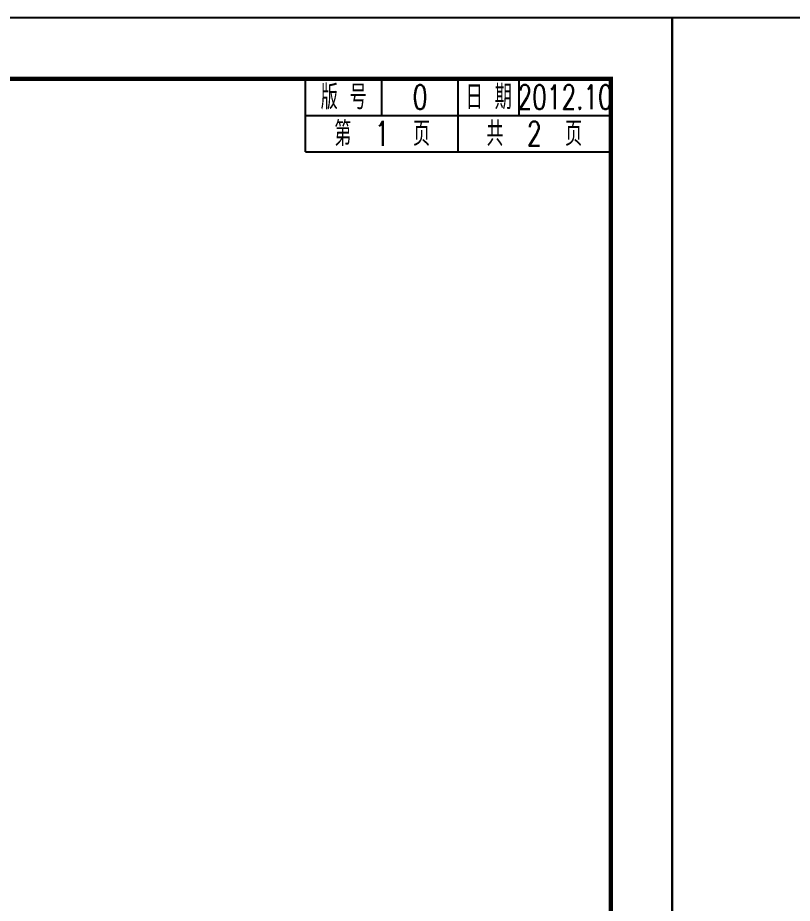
# Model space of a CAD drawing. Extents: x 12342 to 271026, y -9164 to -8044.
# Drawn here: x 16102.8 to 16229.6, y -8712.6 to -8567.5 of the extents above; entities that cross this region are included whole.
import ezdxf
from ezdxf.enums import TextEntityAlignment as Align

# ---------------------------------------------------------------- set-up
doc = ezdxf.new("R2010")
doc.units = 0
doc.header["$LTSCALE"] = 2
doc.layers.get('0').update_dxf_attribs({"linetype": 'CONTINUOUS'})
doc.layers.add('图框', color=7, linetype='CONTINUOUS')
doc.styles.get("Standard").update_dxf_attribs({"font": 'simplex1.shx', "width": 0.7, "bigfont": 'hztxt.shx'})

# ---------------------------------------------------------------- blocks, each defined once
blk = doc.blocks.new('series')
at = {"width": 0.75}
for tag, height, p in [('页码', 4, (-35, -19)), ('图名', 5, (-220, -282)), ('图号', 5, (-20, -282))]:
    blk.add_attdef(tag, text='', height=height, dxfattribs=at).set_placement(p, align=Align.MIDDLE_CENTER)

msp = doc.modelspace()

# ---------------------------------------------------------------- linework, layer by layer
at = {"layer": '图框'}
for p, q in [((16149.923771, -8589.543704), (16149.923771, -8577.543704)), ((16162.423771, -8583.543704), (16162.423771, -8577.543704)), ((16174.923771, -8583.543704), (16174.923771, -8577.543704)), ((16184.923771, -8583.543704), (16184.923771, -8577.543704)), ((16149.923771, -8583.543704), (16199.923771, -8583.543704)), ((16174.923771, -8589.543704), (16174.923771, -8583.543704)), ((16149.923771, -8589.543704), (16199.923771, -8589.543704))]:
    msp.add_line(p, q, dxfattribs=at)
for points in [[(16209.923771, -8864.543704), (16209.923771, -8567.543704), (15789.923771, -8567.543704), (15789.923771, -8864.543704)], [(16629.923771, -8864.543704), (16629.923771, -8567.543704), (16209.923771, -8567.543704), (16209.923771, -8864.543704)]]:
    msp.add_lwpolyline(points, close=True, dxfattribs=at)
at = {"layer": '图框', "const_width": 0.7}
msp.add_lwpolyline([(16199.923771, -8577.543704), (15819.923771, -8577.543704), (15819.923771, -8854.543704), (16199.923771, -8854.543704), (16199.923771, -8577.543704)], dxfattribs=at)

# ---------------------------------------------------------------- block references
at = {"layer": '图框'}
ref = msp.add_blockref('series', (16209.923771, -8567.543704), dxfattribs=at)
ref.add_attrib('页码', '第  1  页    共  2  页', dxfattribs={"layer": '0', "height": 4, "width": 0.7}).set_placement((16174.923771, -8586.543704), align=Align.MIDDLE_CENTER)

# ---------------------------------------------------------------- texts
at = {"layer": '图框', "width": 0.7}
for s, p in [('版 号', (16156.173771, -8580.543704)), ('0', (16168.673771, -8580.543704)), ('日 期', (16179.923771, -8580.543704)), ('2012.10', (16192.423771, -8580.543704))]:
    msp.add_text(s, height=4, dxfattribs=at).set_placement(p, align=Align.MIDDLE_CENTER)

doc.saveas('drawing.dxf')
